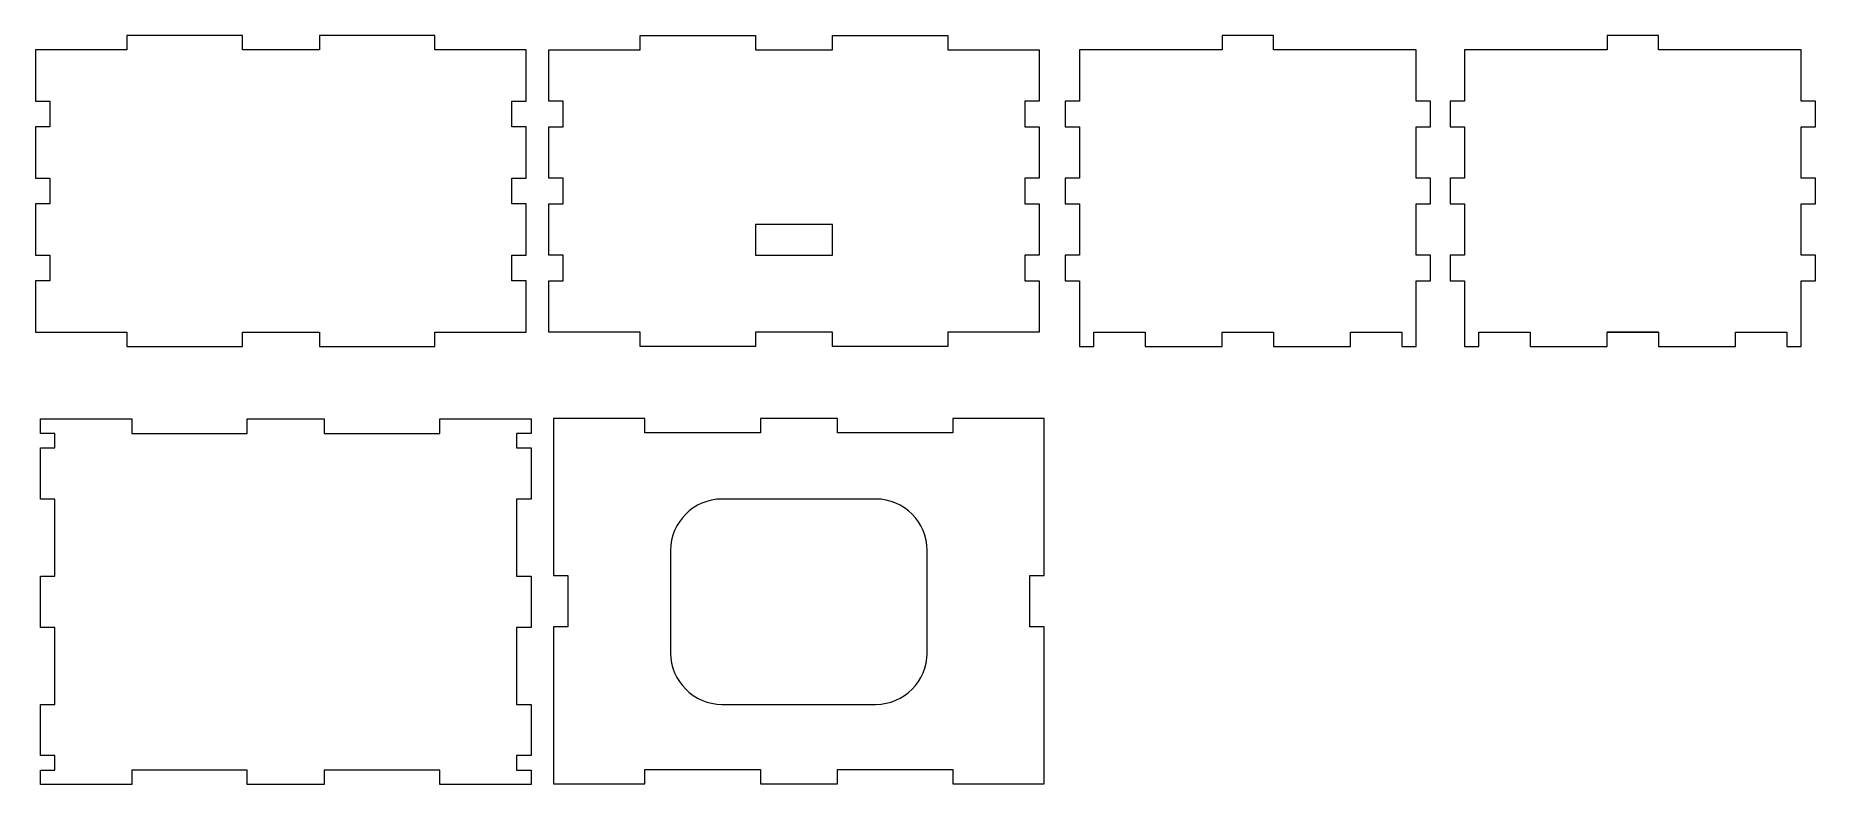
# Model space of a CAD drawing. Header units: millimetres. Extents: x -294 to 53, y 49 to 195.
import ezdxf

# ---------------------------------------------------------------- set-up
doc = ezdxf.new("R2010")
doc.units = ezdxf.units.MM
doc.header["$MEASUREMENT"] = 0
doc.layers.add('Camada 1', color=7, linetype='Continuous')

msp = doc.modelspace()

# ---------------------------------------------------------------- linework, layer by layer
at = {"layer": 'Camada 1', "lineweight": 9}
for points, knots in [([(-215.95, 192.5), (-215.95, 192.5), (-198.15, 192.5), (-198.15, 192.5), (-198.15, 192.5), (-198.15, 192.5), (-198.15, 182.5), (-198.15, 182.5), (-198.15, 182.5), (-198.15, 182.5), (-200.95, 182.5), (-200.95, 182.5), (-200.95, 182.5), (-200.95, 182.5), (-200.95, 177.5), (-200.95, 177.5), (-200.95, 177.5), (-200.95, 177.5), (-198.15, 177.5), (-198.15, 177.5), (-198.15, 177.5), (-198.15, 177.5), (-198.15, 167.5), (-198.15, 167.5), (-198.15, 167.5), (-198.15, 167.5), (-200.95, 167.5), (-200.95, 167.5), (-200.95, 167.5), (-200.95, 167.5), (-200.95, 162.5), (-200.95, 162.5), (-200.95, 162.5), (-200.95, 162.5), (-198.15, 162.5), (-198.15, 162.5), (-198.15, 162.5), (-198.15, 162.5), (-198.15, 152.5), (-198.15, 152.5), (-198.15, 152.5), (-198.15, 152.5), (-200.95, 152.5), (-200.95, 152.5), (-200.95, 152.5), (-200.95, 152.5), (-200.95, 147.5), (-200.95, 147.5), (-200.95, 147.5), (-200.95, 147.5), (-198.15, 147.5), (-198.15, 147.5), (-198.15, 147.5), (-198.15, 147.5), (-198.15, 137.5), (-198.15, 137.5), (-198.15, 137.5), (-198.15, 137.5), (-215.95, 137.5), (-215.95, 137.5), (-215.95, 137.5), (-215.95, 137.5), (-215.95, 134.7), (-215.95, 134.7), (-215.95, 134.7), (-215.95, 134.7), (-238.45, 134.7), (-238.45, 134.7), (-238.45, 134.7), (-238.45, 134.7), (-238.45, 137.5), (-238.45, 137.5), (-238.45, 137.5), (-238.45, 137.5), (-253.45, 137.5), (-253.45, 137.5), (-253.45, 137.5), (-253.45, 137.5), (-253.45, 134.7), (-253.45, 134.7), (-253.45, 134.7), (-253.45, 134.7), (-275.95, 134.7), (-275.95, 134.7), (-275.95, 134.7), (-275.95, 134.7), (-275.95, 137.5), (-275.95, 137.5), (-275.95, 137.5), (-275.95, 137.5), (-293.75, 137.5), (-293.75, 137.5), (-293.75, 137.5), (-293.75, 137.5), (-293.75, 147.5), (-293.75, 147.5), (-293.75, 147.5), (-293.75, 147.5), (-290.95, 147.5), (-290.95, 147.5), (-290.95, 147.5), (-290.95, 147.5), (-290.95, 152.5), (-290.95, 152.5), (-290.95, 152.5), (-290.95, 152.5), (-293.75, 152.5), (-293.75, 152.5), (-293.75, 152.5), (-293.75, 152.5), (-293.75, 162.5), (-293.75, 162.5), (-293.75, 162.5), (-293.75, 162.5), (-290.95, 162.5), (-290.95, 162.5), (-290.95, 162.5), (-290.95, 162.5), (-290.95, 167.5), (-290.95, 167.5), (-290.95, 167.5), (-290.95, 167.5), (-293.75, 167.5), (-293.75, 167.5), (-293.75, 167.5), (-293.75, 167.5), (-293.75, 177.5), (-293.75, 177.5), (-293.75, 177.5), (-293.75, 177.5), (-290.95, 177.5), (-290.95, 177.5), (-290.95, 177.5), (-290.95, 177.5), (-290.95, 182.5), (-290.95, 182.5), (-290.95, 182.5), (-290.95, 182.5), (-293.75, 182.5), (-293.75, 182.5), (-293.75, 182.5), (-293.75, 182.5), (-293.75, 192.5), (-293.75, 192.5), (-293.75, 192.5), (-293.75, 192.5), (-275.95, 192.5), (-275.95, 192.5), (-275.95, 192.5), (-275.95, 192.5), (-275.95, 195.3), (-275.95, 195.3), (-275.95, 195.3), (-275.95, 195.3), (-253.45, 195.3), (-253.45, 195.3), (-253.45, 195.3), (-253.45, 195.3), (-253.45, 192.5), (-253.45, 192.5), (-253.45, 192.5), (-253.45, 192.5), (-238.45, 192.5), (-238.45, 192.5), (-238.45, 192.5), (-238.45, 192.5), (-238.45, 195.3), (-238.45, 195.3), (-238.45, 195.3), (-238.45, 195.3), (-215.95, 195.3), (-215.95, 195.3), (-215.95, 195.3), (-215.95, 195.3), (-215.95, 192.5), (-215.95, 192.5)], [0, 0, 0, 0, 0.022222, 0.022222, 0.022222, 0.022222, 0.044444, 0.044444, 0.044444, 0.044444, 0.066667, 0.066667, 0.066667, 0.066667, 0.088889, 0.088889, 0.088889, 0.088889, 0.111111, 0.111111, 0.111111, 0.111111, 0.133333, 0.133333, 0.133333, 0.133333, 0.155556, 0.155556, 0.155556, 0.155556, 0.177778, 0.177778, 0.177778, 0.177778, 0.2, 0.2, 0.2, 0.2, 0.222222, 0.222222, 0.222222, 0.222222, 0.244444, 0.244444, 0.244444, 0.244444, 0.266667, 0.266667, 0.266667, 0.266667, 0.288889, 0.288889, 0.288889, 0.288889, 0.311111, 0.311111, 0.311111, 0.311111, 0.333333, 0.333333, 0.333333, 0.333333, 0.355556, 0.355556, 0.355556, 0.355556, 0.377778, 0.377778, 0.377778, 0.377778, 0.4, 0.4, 0.4, 0.4, 0.422222, 0.422222, 0.422222, 0.422222, 0.444444, 0.444444, 0.444444, 0.444444, 0.466667, 0.466667, 0.466667, 0.466667, 0.488889, 0.488889, 0.488889, 0.488889, 0.511111, 0.511111, 0.511111, 0.511111, 0.533333, 0.533333, 0.533333, 0.533333, 0.555556, 0.555556, 0.555556, 0.555556, 0.577778, 0.577778, 0.577778, 0.577778, 0.6, 0.6, 0.6, 0.6, 0.622222, 0.622222, 0.622222, 0.622222, 0.644444, 0.644444, 0.644444, 0.644444, 0.666667, 0.666667, 0.666667, 0.666667, 0.688889, 0.688889, 0.688889, 0.688889, 0.711111, 0.711111, 0.711111, 0.711111, 0.733333, 0.733333, 0.733333, 0.733333, 0.755556, 0.755556, 0.755556, 0.755556, 0.777778, 0.777778, 0.777778, 0.777778, 0.8, 0.8, 0.8, 0.8, 0.822222, 0.822222, 0.822222, 0.822222, 0.844444, 0.844444, 0.844444, 0.844444, 0.866667, 0.866667, 0.866667, 0.866667, 0.888889, 0.888889, 0.888889, 0.888889, 0.911111, 0.911111, 0.911111, 0.911111, 0.933333, 0.933333, 0.933333, 0.933333, 0.955556, 0.955556, 0.955556, 0.955556, 1, 1, 1, 1]), ([(-175.95, 192.5), (-175.95, 192.5), (-193.75, 192.5), (-193.75, 192.5), (-193.75, 192.5), (-193.75, 192.5), (-193.75, 182.5), (-193.75, 182.5), (-193.75, 182.5), (-193.75, 182.5), (-190.95, 182.5), (-190.95, 182.5), (-190.95, 182.5), (-190.95, 182.5), (-190.95, 177.5), (-190.95, 177.5), (-190.95, 177.5), (-190.95, 177.5), (-193.75, 177.5), (-193.75, 177.5), (-193.75, 177.5), (-193.75, 177.5), (-193.75, 167.5), (-193.75, 167.5), (-193.75, 167.5), (-193.75, 167.5), (-190.95, 167.5), (-190.95, 167.5), (-190.95, 167.5), (-190.95, 167.5), (-190.95, 162.5), (-190.95, 162.5), (-190.95, 162.5), (-190.95, 162.5), (-193.75, 162.5), (-193.75, 162.5), (-193.75, 162.5), (-193.75, 162.5), (-193.75, 152.5), (-193.75, 152.5), (-193.75, 152.5), (-193.75, 152.5), (-190.95, 152.5), (-190.95, 152.5), (-190.95, 152.5), (-190.95, 152.5), (-190.95, 147.5), (-190.95, 147.5), (-190.95, 147.5), (-190.95, 147.5), (-193.75, 147.5), (-193.75, 147.5), (-193.75, 147.5), (-193.75, 147.5), (-193.75, 137.5), (-193.75, 137.5), (-193.75, 137.5), (-193.75, 137.5), (-175.95, 137.5), (-175.95, 137.5), (-175.95, 137.5), (-175.95, 137.5), (-175.95, 134.7), (-175.95, 134.7), (-175.95, 134.7), (-175.95, 134.7), (-153.45, 134.7), (-153.45, 134.7), (-153.45, 134.7), (-153.45, 134.7), (-153.45, 137.5), (-153.45, 137.5), (-153.45, 137.5), (-153.45, 137.5), (-138.45, 137.5), (-138.45, 137.5), (-138.45, 137.5), (-138.45, 137.5), (-138.45, 134.7), (-138.45, 134.7), (-138.45, 134.7), (-138.45, 134.7), (-115.95, 134.7), (-115.95, 134.7), (-115.95, 134.7), (-115.95, 134.7), (-115.95, 137.5), (-115.95, 137.5), (-115.95, 137.5), (-115.95, 137.5), (-98.15, 137.5), (-98.15, 137.5), (-98.15, 137.5), (-98.15, 137.5), (-98.15, 147.5), (-98.15, 147.5), (-98.15, 147.5), (-98.15, 147.5), (-100.95, 147.5), (-100.95, 147.5), (-100.95, 147.5), (-100.95, 147.5), (-100.95, 152.5), (-100.95, 152.5), (-100.95, 152.5), (-100.95, 152.5), (-98.15, 152.5), (-98.15, 152.5), (-98.15, 152.5), (-98.15, 152.5), (-98.15, 162.5), (-98.15, 162.5), (-98.15, 162.5), (-98.15, 162.5), (-100.95, 162.5), (-100.95, 162.5), (-100.95, 162.5), (-100.95, 162.5), (-100.95, 167.5), (-100.95, 167.5), (-100.95, 167.5), (-100.95, 167.5), (-98.15, 167.5), (-98.15, 167.5), (-98.15, 167.5), (-98.15, 167.5), (-98.15, 177.5), (-98.15, 177.5), (-98.15, 177.5), (-98.15, 177.5), (-100.95, 177.5), (-100.95, 177.5), (-100.95, 177.5), (-100.95, 177.5), (-100.95, 182.5), (-100.95, 182.5), (-100.95, 182.5), (-100.95, 182.5), (-98.15, 182.5), (-98.15, 182.5), (-98.15, 182.5), (-98.15, 182.5), (-98.15, 192.5), (-98.15, 192.5), (-98.15, 192.5), (-98.15, 192.5), (-115.95, 192.5), (-115.95, 192.5), (-115.95, 192.5), (-115.95, 192.5), (-115.95, 195.3), (-115.95, 195.3), (-115.95, 195.3), (-115.95, 195.3), (-138.45, 195.3), (-138.45, 195.3), (-138.45, 195.3), (-138.45, 195.3), (-138.45, 192.5), (-138.45, 192.5), (-138.45, 192.5), (-138.45, 192.5), (-153.45, 192.5), (-153.45, 192.5), (-153.45, 192.5), (-153.45, 192.5), (-153.45, 195.3), (-153.45, 195.3), (-153.45, 195.3), (-153.45, 195.3), (-175.95, 195.3), (-175.95, 195.3), (-175.95, 195.3), (-175.95, 195.3), (-175.95, 192.5), (-175.95, 192.5)], [0, 0, 0, 0, 0.022222, 0.022222, 0.022222, 0.022222, 0.044444, 0.044444, 0.044444, 0.044444, 0.066667, 0.066667, 0.066667, 0.066667, 0.088889, 0.088889, 0.088889, 0.088889, 0.111111, 0.111111, 0.111111, 0.111111, 0.133333, 0.133333, 0.133333, 0.133333, 0.155556, 0.155556, 0.155556, 0.155556, 0.177778, 0.177778, 0.177778, 0.177778, 0.2, 0.2, 0.2, 0.2, 0.222222, 0.222222, 0.222222, 0.222222, 0.244444, 0.244444, 0.244444, 0.244444, 0.266667, 0.266667, 0.266667, 0.266667, 0.288889, 0.288889, 0.288889, 0.288889, 0.311111, 0.311111, 0.311111, 0.311111, 0.333333, 0.333333, 0.333333, 0.333333, 0.355556, 0.355556, 0.355556, 0.355556, 0.377778, 0.377778, 0.377778, 0.377778, 0.4, 0.4, 0.4, 0.4, 0.422222, 0.422222, 0.422222, 0.422222, 0.444444, 0.444444, 0.444444, 0.444444, 0.466667, 0.466667, 0.466667, 0.466667, 0.488889, 0.488889, 0.488889, 0.488889, 0.511111, 0.511111, 0.511111, 0.511111, 0.533333, 0.533333, 0.533333, 0.533333, 0.555556, 0.555556, 0.555556, 0.555556, 0.577778, 0.577778, 0.577778, 0.577778, 0.6, 0.6, 0.6, 0.6, 0.622222, 0.622222, 0.622222, 0.622222, 0.644444, 0.644444, 0.644444, 0.644444, 0.666667, 0.666667, 0.666667, 0.666667, 0.688889, 0.688889, 0.688889, 0.688889, 0.711111, 0.711111, 0.711111, 0.711111, 0.733333, 0.733333, 0.733333, 0.733333, 0.755556, 0.755556, 0.755556, 0.755556, 0.777778, 0.777778, 0.777778, 0.777778, 0.8, 0.8, 0.8, 0.8, 0.822222, 0.822222, 0.822222, 0.822222, 0.844444, 0.844444, 0.844444, 0.844444, 0.866667, 0.866667, 0.866667, 0.866667, 0.888889, 0.888889, 0.888889, 0.888889, 0.911111, 0.911111, 0.911111, 0.911111, 0.933333, 0.933333, 0.933333, 0.933333, 0.955556, 0.955556, 0.955556, 0.955556, 1, 1, 1, 1]), ([(-52.5, 195.3), (-52.5, 195.3), (-52.5, 192.5), (-52.5, 192.5), (-52.5, 192.5), (-52.5, 192.5), (-24.7, 192.5), (-24.7, 192.5), (-24.7, 192.5), (-24.7, 192.5), (-24.7, 182.5), (-24.7, 182.5), (-24.7, 182.5), (-24.7, 182.5), (-21.9, 182.5), (-21.9, 182.5), (-21.9, 182.5), (-21.9, 182.5), (-21.9, 177.5), (-21.9, 177.5), (-21.9, 177.5), (-21.9, 177.5), (-24.7, 177.5), (-24.7, 177.5), (-24.7, 177.5), (-24.7, 177.5), (-24.7, 167.5), (-24.7, 167.5), (-24.7, 167.5), (-24.7, 167.5), (-21.9, 167.5), (-21.9, 167.5), (-21.9, 167.5), (-21.9, 167.5), (-21.9, 162.5), (-21.9, 162.5), (-21.9, 162.5), (-21.9, 162.5), (-24.7, 162.5), (-24.7, 162.5), (-24.7, 162.5), (-24.7, 162.5), (-24.7, 152.5), (-24.7, 152.5), (-24.7, 152.5), (-24.7, 152.5), (-21.9, 152.5), (-21.9, 152.5), (-21.9, 152.5), (-21.9, 152.5), (-21.9, 147.5), (-21.9, 147.5), (-21.9, 147.5), (-21.9, 147.5), (-24.7, 147.5), (-24.7, 147.5), (-24.7, 147.5), (-24.7, 147.5), (-24.7, 134.7), (-24.7, 134.7), (-24.7, 134.7), (-24.7, 134.7), (-27.5, 134.7), (-27.5, 134.7), (-27.5, 134.7), (-27.5, 134.7), (-27.5, 137.5), (-27.5, 137.5), (-27.5, 137.5), (-27.5, 137.5), (-37.5, 137.5), (-37.5, 137.5), (-37.5, 137.5), (-37.5, 137.5), (-37.5, 134.7), (-37.5, 134.7), (-37.5, 134.7), (-37.5, 134.7), (-52.5, 134.7), (-52.5, 134.7), (-52.5, 134.7), (-52.5, 134.7), (-52.5, 137.5), (-52.5, 137.5), (-52.5, 137.5), (-52.5, 137.5), (-62.5, 137.5), (-62.5, 137.5), (-62.5, 137.5), (-62.5, 137.5), (-62.5, 134.7), (-62.5, 134.7), (-62.5, 134.7), (-62.5, 134.7), (-77.5, 134.7), (-77.5, 134.7), (-77.5, 134.7), (-77.5, 134.7), (-77.5, 137.5), (-77.5, 137.5), (-77.5, 137.5), (-77.5, 137.5), (-87.5, 137.5), (-87.5, 137.5), (-87.5, 137.5), (-87.5, 137.5), (-87.5, 134.7), (-87.5, 134.7), (-87.5, 134.7), (-87.5, 134.7), (-90.3, 134.7), (-90.3, 134.7), (-90.3, 134.7), (-90.3, 134.7), (-90.3, 147.5), (-90.3, 147.5), (-90.3, 147.5), (-90.3, 147.5), (-93.1, 147.5), (-93.1, 147.5), (-93.1, 147.5), (-93.1, 147.5), (-93.1, 152.5), (-93.1, 152.5), (-93.1, 152.5), (-93.1, 152.5), (-90.3, 152.5), (-90.3, 152.5), (-90.3, 152.5), (-90.3, 152.5), (-90.3, 162.5), (-90.3, 162.5), (-90.3, 162.5), (-90.3, 162.5), (-93.1, 162.5), (-93.1, 162.5), (-93.1, 162.5), (-93.1, 162.5), (-93.1, 167.5), (-93.1, 167.5), (-93.1, 167.5), (-93.1, 167.5), (-90.3, 167.5), (-90.3, 167.5), (-90.3, 167.5), (-90.3, 167.5), (-90.3, 177.5), (-90.3, 177.5), (-90.3, 177.5), (-90.3, 177.5), (-93.1, 177.5), (-93.1, 177.5), (-93.1, 177.5), (-93.1, 177.5), (-93.1, 182.5), (-93.1, 182.5), (-93.1, 182.5), (-93.1, 182.5), (-90.3, 182.5), (-90.3, 182.5), (-90.3, 182.5), (-90.3, 182.5), (-90.3, 192.5), (-90.3, 192.5), (-90.3, 192.5), (-90.3, 192.5), (-62.5, 192.5), (-62.5, 192.5), (-62.5, 192.5), (-62.5, 192.5), (-62.5, 195.3), (-62.5, 195.3), (-62.5, 195.3), (-62.5, 195.3), (-52.5, 195.3), (-52.5, 195.3)], [0, 0, 0, 0, 0.022222, 0.022222, 0.022222, 0.022222, 0.044444, 0.044444, 0.044444, 0.044444, 0.066667, 0.066667, 0.066667, 0.066667, 0.088889, 0.088889, 0.088889, 0.088889, 0.111111, 0.111111, 0.111111, 0.111111, 0.133333, 0.133333, 0.133333, 0.133333, 0.155556, 0.155556, 0.155556, 0.155556, 0.177778, 0.177778, 0.177778, 0.177778, 0.2, 0.2, 0.2, 0.2, 0.222222, 0.222222, 0.222222, 0.222222, 0.244444, 0.244444, 0.244444, 0.244444, 0.266667, 0.266667, 0.266667, 0.266667, 0.288889, 0.288889, 0.288889, 0.288889, 0.311111, 0.311111, 0.311111, 0.311111, 0.333333, 0.333333, 0.333333, 0.333333, 0.355556, 0.355556, 0.355556, 0.355556, 0.377778, 0.377778, 0.377778, 0.377778, 0.4, 0.4, 0.4, 0.4, 0.422222, 0.422222, 0.422222, 0.422222, 0.444444, 0.444444, 0.444444, 0.444444, 0.466667, 0.466667, 0.466667, 0.466667, 0.488889, 0.488889, 0.488889, 0.488889, 0.511111, 0.511111, 0.511111, 0.511111, 0.533333, 0.533333, 0.533333, 0.533333, 0.555556, 0.555556, 0.555556, 0.555556, 0.577778, 0.577778, 0.577778, 0.577778, 0.6, 0.6, 0.6, 0.6, 0.622222, 0.622222, 0.622222, 0.622222, 0.644444, 0.644444, 0.644444, 0.644444, 0.666667, 0.666667, 0.666667, 0.666667, 0.688889, 0.688889, 0.688889, 0.688889, 0.711111, 0.711111, 0.711111, 0.711111, 0.733333, 0.733333, 0.733333, 0.733333, 0.755556, 0.755556, 0.755556, 0.755556, 0.777778, 0.777778, 0.777778, 0.777778, 0.8, 0.8, 0.8, 0.8, 0.822222, 0.822222, 0.822222, 0.822222, 0.844444, 0.844444, 0.844444, 0.844444, 0.866667, 0.866667, 0.866667, 0.866667, 0.888889, 0.888889, 0.888889, 0.888889, 0.911111, 0.911111, 0.911111, 0.911111, 0.933333, 0.933333, 0.933333, 0.933333, 0.955556, 0.955556, 0.955556, 0.955556, 1, 1, 1, 1]), ([(22.5, 137.5), (22.5, 137.5), (22.5, 134.7), (22.5, 134.7), (22.5, 134.7), (22.5, 134.7), (37.5, 134.7), (37.5, 134.7), (37.5, 134.7), (37.5, 134.7), (37.5, 137.5), (37.5, 137.5), (37.5, 137.5), (37.5, 137.5), (47.5, 137.5), (47.5, 137.5), (47.5, 137.5), (47.5, 137.5), (47.5, 134.7), (47.5, 134.7), (47.5, 134.7), (47.5, 134.7), (50.3, 134.7), (50.3, 134.7), (50.3, 134.7), (50.3, 134.7), (50.3, 147.5), (50.3, 147.5), (50.3, 147.5), (50.3, 147.5), (53.1, 147.5), (53.1, 147.5), (53.1, 147.5), (53.1, 147.5), (53.1, 152.5), (53.1, 152.5), (53.1, 152.5), (53.1, 152.5), (50.3, 152.5), (50.3, 152.5), (50.3, 152.5), (50.3, 152.5), (50.3, 162.5), (50.3, 162.5), (50.3, 162.5), (50.3, 162.5), (53.1, 162.5), (53.1, 162.5), (53.1, 162.5), (53.1, 162.5), (53.1, 167.5), (53.1, 167.5), (53.1, 167.5), (53.1, 167.5), (50.3, 167.5), (50.3, 167.5), (50.3, 167.5), (50.3, 167.5), (50.3, 177.5), (50.3, 177.5), (50.3, 177.5), (50.3, 177.5), (53.1, 177.5), (53.1, 177.5), (53.1, 177.5), (53.1, 177.5), (53.1, 182.5), (53.1, 182.5), (53.1, 182.5), (53.1, 182.5), (50.3, 182.5), (50.3, 182.5), (50.3, 182.5), (50.3, 182.5), (50.3, 192.5), (50.3, 192.5), (50.3, 192.5), (50.3, 192.5), (22.5, 192.5), (22.5, 192.5), (22.5, 192.5), (22.5, 192.5), (22.5, 195.3), (22.5, 195.3), (22.5, 195.3), (22.5, 195.3), (12.5, 195.3), (12.5, 195.3), (12.5, 195.3), (12.5, 195.3), (12.5, 192.5), (12.5, 192.5), (12.5, 192.5), (12.5, 192.5), (-15.3, 192.5), (-15.3, 192.5), (-15.3, 192.5), (-15.3, 192.5), (-15.3, 182.5), (-15.3, 182.5), (-15.3, 182.5), (-15.3, 182.5), (-18.1, 182.5), (-18.1, 182.5), (-18.1, 182.5), (-18.1, 182.5), (-18.1, 177.5), (-18.1, 177.5), (-18.1, 177.5), (-18.1, 177.5), (-15.3, 177.5), (-15.3, 177.5), (-15.3, 177.5), (-15.3, 177.5), (-15.3, 167.5), (-15.3, 167.5), (-15.3, 167.5), (-15.3, 167.5), (-18.1, 167.5), (-18.1, 167.5), (-18.1, 167.5), (-18.1, 167.5), (-18.1, 162.5), (-18.1, 162.5), (-18.1, 162.5), (-18.1, 162.5), (-15.3, 162.5), (-15.3, 162.5), (-15.3, 162.5), (-15.3, 162.5), (-15.3, 152.5), (-15.3, 152.5), (-15.3, 152.5), (-15.3, 152.5), (-18.1, 152.5), (-18.1, 152.5), (-18.1, 152.5), (-18.1, 152.5), (-18.1, 147.5), (-18.1, 147.5), (-18.1, 147.5), (-18.1, 147.5), (-15.3, 147.5), (-15.3, 147.5), (-15.3, 147.5), (-15.3, 147.5), (-15.3, 134.7), (-15.3, 134.7), (-15.3, 134.7), (-15.3, 134.7), (-12.5, 134.7), (-12.5, 134.7), (-12.5, 134.7), (-12.5, 134.7), (-12.5, 137.5), (-12.5, 137.5), (-12.5, 137.5), (-12.5, 137.5), (-2.5, 137.5), (-2.5, 137.5), (-2.5, 137.5), (-2.5, 137.5), (-2.5, 134.7), (-2.5, 134.7), (-2.5, 134.7), (-2.5, 134.7), (12.5, 134.7), (12.5, 134.7), (12.5, 134.7), (12.5, 134.7), (12.5, 137.5), (12.5, 137.5), (12.5, 137.5), (12.5, 137.5), (22.5, 137.5), (22.5, 137.5), (22.5, 137.5), (22.5, 137.5), (12.5, 137.5), (12.5, 137.5)], [0, 0, 0, 0, 0.021739, 0.021739, 0.021739, 0.021739, 0.043478, 0.043478, 0.043478, 0.043478, 0.065217, 0.065217, 0.065217, 0.065217, 0.086957, 0.086957, 0.086957, 0.086957, 0.108696, 0.108696, 0.108696, 0.108696, 0.130435, 0.130435, 0.130435, 0.130435, 0.152174, 0.152174, 0.152174, 0.152174, 0.173913, 0.173913, 0.173913, 0.173913, 0.195652, 0.195652, 0.195652, 0.195652, 0.217391, 0.217391, 0.217391, 0.217391, 0.23913, 0.23913, 0.23913, 0.23913, 0.26087, 0.26087, 0.26087, 0.26087, 0.282609, 0.282609, 0.282609, 0.282609, 0.304348, 0.304348, 0.304348, 0.304348, 0.326087, 0.326087, 0.326087, 0.326087, 0.347826, 0.347826, 0.347826, 0.347826, 0.369565, 0.369565, 0.369565, 0.369565, 0.391304, 0.391304, 0.391304, 0.391304, 0.413043, 0.413043, 0.413043, 0.413043, 0.434783, 0.434783, 0.434783, 0.434783, 0.456522, 0.456522, 0.456522, 0.456522, 0.478261, 0.478261, 0.478261, 0.478261, 0.5, 0.5, 0.5, 0.5, 0.521739, 0.521739, 0.521739, 0.521739, 0.543478, 0.543478, 0.543478, 0.543478, 0.565217, 0.565217, 0.565217, 0.565217, 0.586957, 0.586957, 0.586957, 0.586957, 0.608696, 0.608696, 0.608696, 0.608696, 0.630435, 0.630435, 0.630435, 0.630435, 0.652174, 0.652174, 0.652174, 0.652174, 0.673913, 0.673913, 0.673913, 0.673913, 0.695652, 0.695652, 0.695652, 0.695652, 0.717391, 0.717391, 0.717391, 0.717391, 0.73913, 0.73913, 0.73913, 0.73913, 0.76087, 0.76087, 0.76087, 0.76087, 0.782609, 0.782609, 0.782609, 0.782609, 0.804348, 0.804348, 0.804348, 0.804348, 0.826087, 0.826087, 0.826087, 0.826087, 0.847826, 0.847826, 0.847826, 0.847826, 0.869565, 0.869565, 0.869565, 0.869565, 0.891304, 0.891304, 0.891304, 0.891304, 0.913043, 0.913043, 0.913043, 0.913043, 0.934783, 0.934783, 0.934783, 0.934783, 0.956522, 0.956522, 0.956522, 0.956522, 1, 1, 1, 1]), ([(-138.45, 158.5), (-138.45, 158.5), (-138.45, 152.5), (-138.45, 152.5), (-138.45, 152.5), (-138.45, 152.5), (-153.45, 152.5), (-153.45, 152.5), (-153.45, 152.5), (-153.45, 152.5), (-153.45, 158.5), (-153.45, 158.5), (-153.45, 158.5), (-153.45, 158.5), (-138.45, 158.5), (-138.45, 158.5)], [0, 0, 0, 0, 0.2, 0.2, 0.2, 0.2, 0.4, 0.4, 0.4, 0.4, 0.6, 0.6, 0.6, 0.6, 1, 1, 1, 1]), ([(-197.2, 52.2), (-197.2, 52.2), (-200, 52.2), (-200, 52.2), (-200, 52.2), (-200, 52.2), (-200, 55), (-200, 55), (-200, 55), (-200, 55), (-197.2, 55), (-197.2, 55), (-197.2, 55), (-197.2, 55), (-197.2, 65), (-197.2, 65), (-197.2, 65), (-197.2, 65), (-200, 65), (-200, 65), (-200, 65), (-200, 65), (-200, 80), (-200, 80), (-200, 80), (-200, 80), (-197.2, 80), (-197.2, 80), (-197.2, 80), (-197.2, 80), (-197.2, 90), (-197.2, 90), (-197.2, 90), (-197.2, 90), (-200, 90), (-200, 90), (-200, 90), (-200, 90), (-200, 105), (-200, 105), (-200, 105), (-200, 105), (-197.2, 105), (-197.2, 105), (-197.2, 105), (-197.2, 105), (-197.2, 115), (-197.2, 115), (-197.2, 115), (-197.2, 115), (-200, 115), (-200, 115), (-200, 115), (-200, 115), (-200, 117.8), (-200, 117.8), (-200, 117.8), (-200, 117.8), (-197.2, 117.8), (-197.2, 117.8), (-197.2, 117.8), (-197.2, 117.8), (-197.2, 120.6), (-197.2, 120.6), (-197.2, 120.6), (-197.2, 120.6), (-215, 120.6), (-215, 120.6), (-215, 120.6), (-215, 120.6), (-215, 117.8), (-215, 117.8), (-215, 117.8), (-215, 117.8), (-237.5, 117.8), (-237.5, 117.8), (-237.5, 117.8), (-237.5, 117.8), (-237.5, 120.6), (-237.5, 120.6), (-237.5, 120.6), (-237.5, 120.6), (-252.5, 120.6), (-252.5, 120.6), (-252.5, 120.6), (-252.5, 120.6), (-252.5, 117.8), (-252.5, 117.8), (-252.5, 117.8), (-252.5, 117.8), (-275, 117.8), (-275, 117.8), (-275, 117.8), (-275, 117.8), (-275, 120.6), (-275, 120.6), (-275, 120.6), (-275, 120.6), (-292.8, 120.6), (-292.8, 120.6), (-292.8, 120.6), (-292.8, 120.6), (-292.8, 117.8), (-292.8, 117.8), (-292.8, 117.8), (-292.8, 117.8), (-290, 117.8), (-290, 117.8), (-290, 117.8), (-290, 117.8), (-290, 115), (-290, 115), (-290, 115), (-290, 115), (-292.8, 115), (-292.8, 115), (-292.8, 115), (-292.8, 115), (-292.8, 105), (-292.8, 105), (-292.8, 105), (-292.8, 105), (-290, 105), (-290, 105), (-290, 105), (-290, 105), (-290, 90), (-290, 90), (-290, 90), (-290, 90), (-292.8, 90), (-292.8, 90), (-292.8, 90), (-292.8, 90), (-292.8, 80), (-292.8, 80), (-292.8, 80), (-292.8, 80), (-290, 80), (-290, 80), (-290, 80), (-290, 80), (-290, 65), (-290, 65), (-290, 65), (-290, 65), (-292.8, 65), (-292.8, 65), (-292.8, 65), (-292.8, 65), (-292.8, 55), (-292.8, 55), (-292.8, 55), (-292.8, 55), (-290, 55), (-290, 55), (-290, 55), (-290, 55), (-290, 52.2), (-290, 52.2), (-290, 52.2), (-290, 52.2), (-292.8, 52.2), (-292.8, 52.2), (-292.8, 52.2), (-292.8, 52.2), (-292.8, 49.4), (-292.8, 49.4), (-292.8, 49.4), (-292.8, 49.4), (-275, 49.4), (-275, 49.4), (-275, 49.4), (-275, 49.4), (-275, 52.2), (-275, 52.2), (-275, 52.2), (-275, 52.2), (-252.5, 52.2), (-252.5, 52.2), (-252.5, 52.2), (-252.5, 52.2), (-252.5, 49.4), (-252.5, 49.4), (-252.5, 49.4), (-252.5, 49.4), (-237.5, 49.4), (-237.5, 49.4), (-237.5, 49.4), (-237.5, 49.4), (-237.5, 52.2), (-237.5, 52.2), (-237.5, 52.2), (-237.5, 52.2), (-215, 52.2), (-215, 52.2), (-215, 52.2), (-215, 52.2), (-215, 49.4), (-215, 49.4), (-215, 49.4), (-215, 49.4), (-197.2, 49.4), (-197.2, 49.4), (-197.2, 49.4), (-197.2, 49.4), (-197.2, 52.2), (-197.2, 52.2)], [0, 0, 0, 0, 0.018868, 0.018868, 0.018868, 0.018868, 0.037736, 0.037736, 0.037736, 0.037736, 0.056604, 0.056604, 0.056604, 0.056604, 0.075472, 0.075472, 0.075472, 0.075472, 0.09434, 0.09434, 0.09434, 0.09434, 0.113208, 0.113208, 0.113208, 0.113208, 0.132075, 0.132075, 0.132075, 0.132075, 0.150943, 0.150943, 0.150943, 0.150943, 0.169811, 0.169811, 0.169811, 0.169811, 0.188679, 0.188679, 0.188679, 0.188679, 0.207547, 0.207547, 0.207547, 0.207547, 0.226415, 0.226415, 0.226415, 0.226415, 0.245283, 0.245283, 0.245283, 0.245283, 0.264151, 0.264151, 0.264151, 0.264151, 0.283019, 0.283019, 0.283019, 0.283019, 0.301887, 0.301887, 0.301887, 0.301887, 0.320755, 0.320755, 0.320755, 0.320755, 0.339623, 0.339623, 0.339623, 0.339623, 0.358491, 0.358491, 0.358491, 0.358491, 0.377358, 0.377358, 0.377358, 0.377358, 0.396226, 0.396226, 0.396226, 0.396226, 0.415094, 0.415094, 0.415094, 0.415094, 0.433962, 0.433962, 0.433962, 0.433962, 0.45283, 0.45283, 0.45283, 0.45283, 0.471698, 0.471698, 0.471698, 0.471698, 0.490566, 0.490566, 0.490566, 0.490566, 0.509434, 0.509434, 0.509434, 0.509434, 0.528302, 0.528302, 0.528302, 0.528302, 0.54717, 0.54717, 0.54717, 0.54717, 0.566038, 0.566038, 0.566038, 0.566038, 0.584906, 0.584906, 0.584906, 0.584906, 0.603774, 0.603774, 0.603774, 0.603774, 0.622642, 0.622642, 0.622642, 0.622642, 0.641509, 0.641509, 0.641509, 0.641509, 0.660377, 0.660377, 0.660377, 0.660377, 0.679245, 0.679245, 0.679245, 0.679245, 0.698113, 0.698113, 0.698113, 0.698113, 0.716981, 0.716981, 0.716981, 0.716981, 0.735849, 0.735849, 0.735849, 0.735849, 0.754717, 0.754717, 0.754717, 0.754717, 0.773585, 0.773585, 0.773585, 0.773585, 0.792453, 0.792453, 0.792453, 0.792453, 0.811321, 0.811321, 0.811321, 0.811321, 0.830189, 0.830189, 0.830189, 0.830189, 0.849057, 0.849057, 0.849057, 0.849057, 0.867925, 0.867925, 0.867925, 0.867925, 0.886792, 0.886792, 0.886792, 0.886792, 0.90566, 0.90566, 0.90566, 0.90566, 0.924528, 0.924528, 0.924528, 0.924528, 0.943396, 0.943396, 0.943396, 0.943396, 0.962264, 0.962264, 0.962264, 0.962264, 1, 1, 1, 1]), ([(-115, 120.7), (-115, 120.7), (-97.2, 120.7), (-97.2, 120.7), (-97.2, 120.7), (-97.2, 120.7), (-97.2, 90.1), (-97.2, 90.1), (-97.2, 90.1), (-97.2, 90.1), (-100, 90.1), (-100, 90.1), (-100, 90.1), (-100, 90.1), (-100, 80.1), (-100, 80.1), (-100, 80.1), (-100, 80.1), (-97.2, 80.1), (-97.2, 80.1), (-97.2, 80.1), (-97.2, 80.1), (-97.2, 49.5), (-97.2, 49.5), (-97.2, 49.5), (-97.2, 49.5), (-115, 49.5), (-115, 49.5), (-115, 49.5), (-115, 49.5), (-115, 52.3), (-115, 52.3), (-115, 52.3), (-115, 52.3), (-137.5, 52.3), (-137.5, 52.3), (-137.5, 52.3), (-137.5, 52.3), (-137.5, 49.5), (-137.5, 49.5), (-137.5, 49.5), (-137.5, 49.5), (-152.5, 49.5), (-152.5, 49.5), (-152.5, 49.5), (-152.5, 49.5), (-152.5, 52.3), (-152.5, 52.3), (-152.5, 52.3), (-152.5, 52.3), (-175, 52.3), (-175, 52.3), (-175, 52.3), (-175, 52.3), (-175, 49.5), (-175, 49.5), (-175, 49.5), (-175, 49.5), (-192.8, 49.5), (-192.8, 49.5), (-192.8, 49.5), (-192.8, 49.5), (-192.8, 80.1), (-192.8, 80.1), (-192.8, 80.1), (-192.8, 80.1), (-190, 80.1), (-190, 80.1), (-190, 80.1), (-190, 80.1), (-190, 90.1), (-190, 90.1), (-190, 90.1), (-190, 90.1), (-192.8, 90.1), (-192.8, 90.1), (-192.8, 90.1), (-192.8, 90.1), (-192.8, 120.7), (-192.8, 120.7), (-192.8, 120.7), (-192.8, 120.7), (-175, 120.7), (-175, 120.7), (-175, 120.7), (-175, 120.7), (-175, 117.9), (-175, 117.9), (-175, 117.9), (-175, 117.9), (-152.5, 117.9), (-152.5, 117.9), (-152.5, 117.9), (-152.5, 117.9), (-152.5, 120.7), (-152.5, 120.7), (-152.5, 120.7), (-152.5, 120.7), (-137.5, 120.7), (-137.5, 120.7), (-137.5, 120.7), (-137.5, 120.7), (-137.5, 117.9), (-137.5, 117.9), (-137.5, 117.9), (-137.5, 117.9), (-115, 117.9), (-115, 117.9), (-115, 117.9), (-115, 117.9), (-115, 120.7), (-115, 120.7)], [0, 0, 0, 0, 0.034483, 0.034483, 0.034483, 0.034483, 0.068966, 0.068966, 0.068966, 0.068966, 0.103448, 0.103448, 0.103448, 0.103448, 0.137931, 0.137931, 0.137931, 0.137931, 0.172414, 0.172414, 0.172414, 0.172414, 0.206897, 0.206897, 0.206897, 0.206897, 0.241379, 0.241379, 0.241379, 0.241379, 0.275862, 0.275862, 0.275862, 0.275862, 0.310345, 0.310345, 0.310345, 0.310345, 0.344828, 0.344828, 0.344828, 0.344828, 0.37931, 0.37931, 0.37931, 0.37931, 0.413793, 0.413793, 0.413793, 0.413793, 0.448276, 0.448276, 0.448276, 0.448276, 0.482759, 0.482759, 0.482759, 0.482759, 0.517241, 0.517241, 0.517241, 0.517241, 0.551724, 0.551724, 0.551724, 0.551724, 0.586207, 0.586207, 0.586207, 0.586207, 0.62069, 0.62069, 0.62069, 0.62069, 0.655172, 0.655172, 0.655172, 0.655172, 0.689655, 0.689655, 0.689655, 0.689655, 0.724138, 0.724138, 0.724138, 0.724138, 0.758621, 0.758621, 0.758621, 0.758621, 0.793103, 0.793103, 0.793103, 0.793103, 0.827586, 0.827586, 0.827586, 0.827586, 0.862069, 0.862069, 0.862069, 0.862069, 0.896552, 0.896552, 0.896552, 0.896552, 0.931034, 0.931034, 0.931034, 0.931034, 1, 1, 1, 1])]:
    msp.add_open_spline(points, degree=3, knots=knots, dxfattribs=at)
at = {"layer": 'Camada 1', "color": 250, "lineweight": 20}
msp.add_open_spline([(-160, 105), (-160, 105), (-130, 105), (-130, 105), (-130, 105), (-124.5, 105), (-120, 100.5), (-120, 95), (-120, 95), (-120, 95), (-120, 75), (-120, 75), (-120, 75), (-120, 69.5), (-124.5, 65), (-130, 65), (-130, 65), (-130, 65), (-160, 65), (-160, 65), (-160, 65), (-165.5, 65), (-170, 69.5), (-170, 75), (-170, 75), (-170, 75), (-170, 95), (-170, 95), (-170, 95), (-170, 100.5), (-165.5, 105), (-160, 105)], degree=3, knots=[0, 0, 0, 0, 0.111111, 0.111111, 0.111111, 0.111111, 0.222222, 0.222222, 0.222222, 0.222222, 0.333333, 0.333333, 0.333333, 0.333333, 0.444444, 0.444444, 0.444444, 0.444444, 0.555556, 0.555556, 0.555556, 0.555556, 0.666667, 0.666667, 0.666667, 0.666667, 0.777778, 0.777778, 0.777778, 0.777778, 1, 1, 1, 1], dxfattribs=at)

doc.saveas('drawing.dxf')
